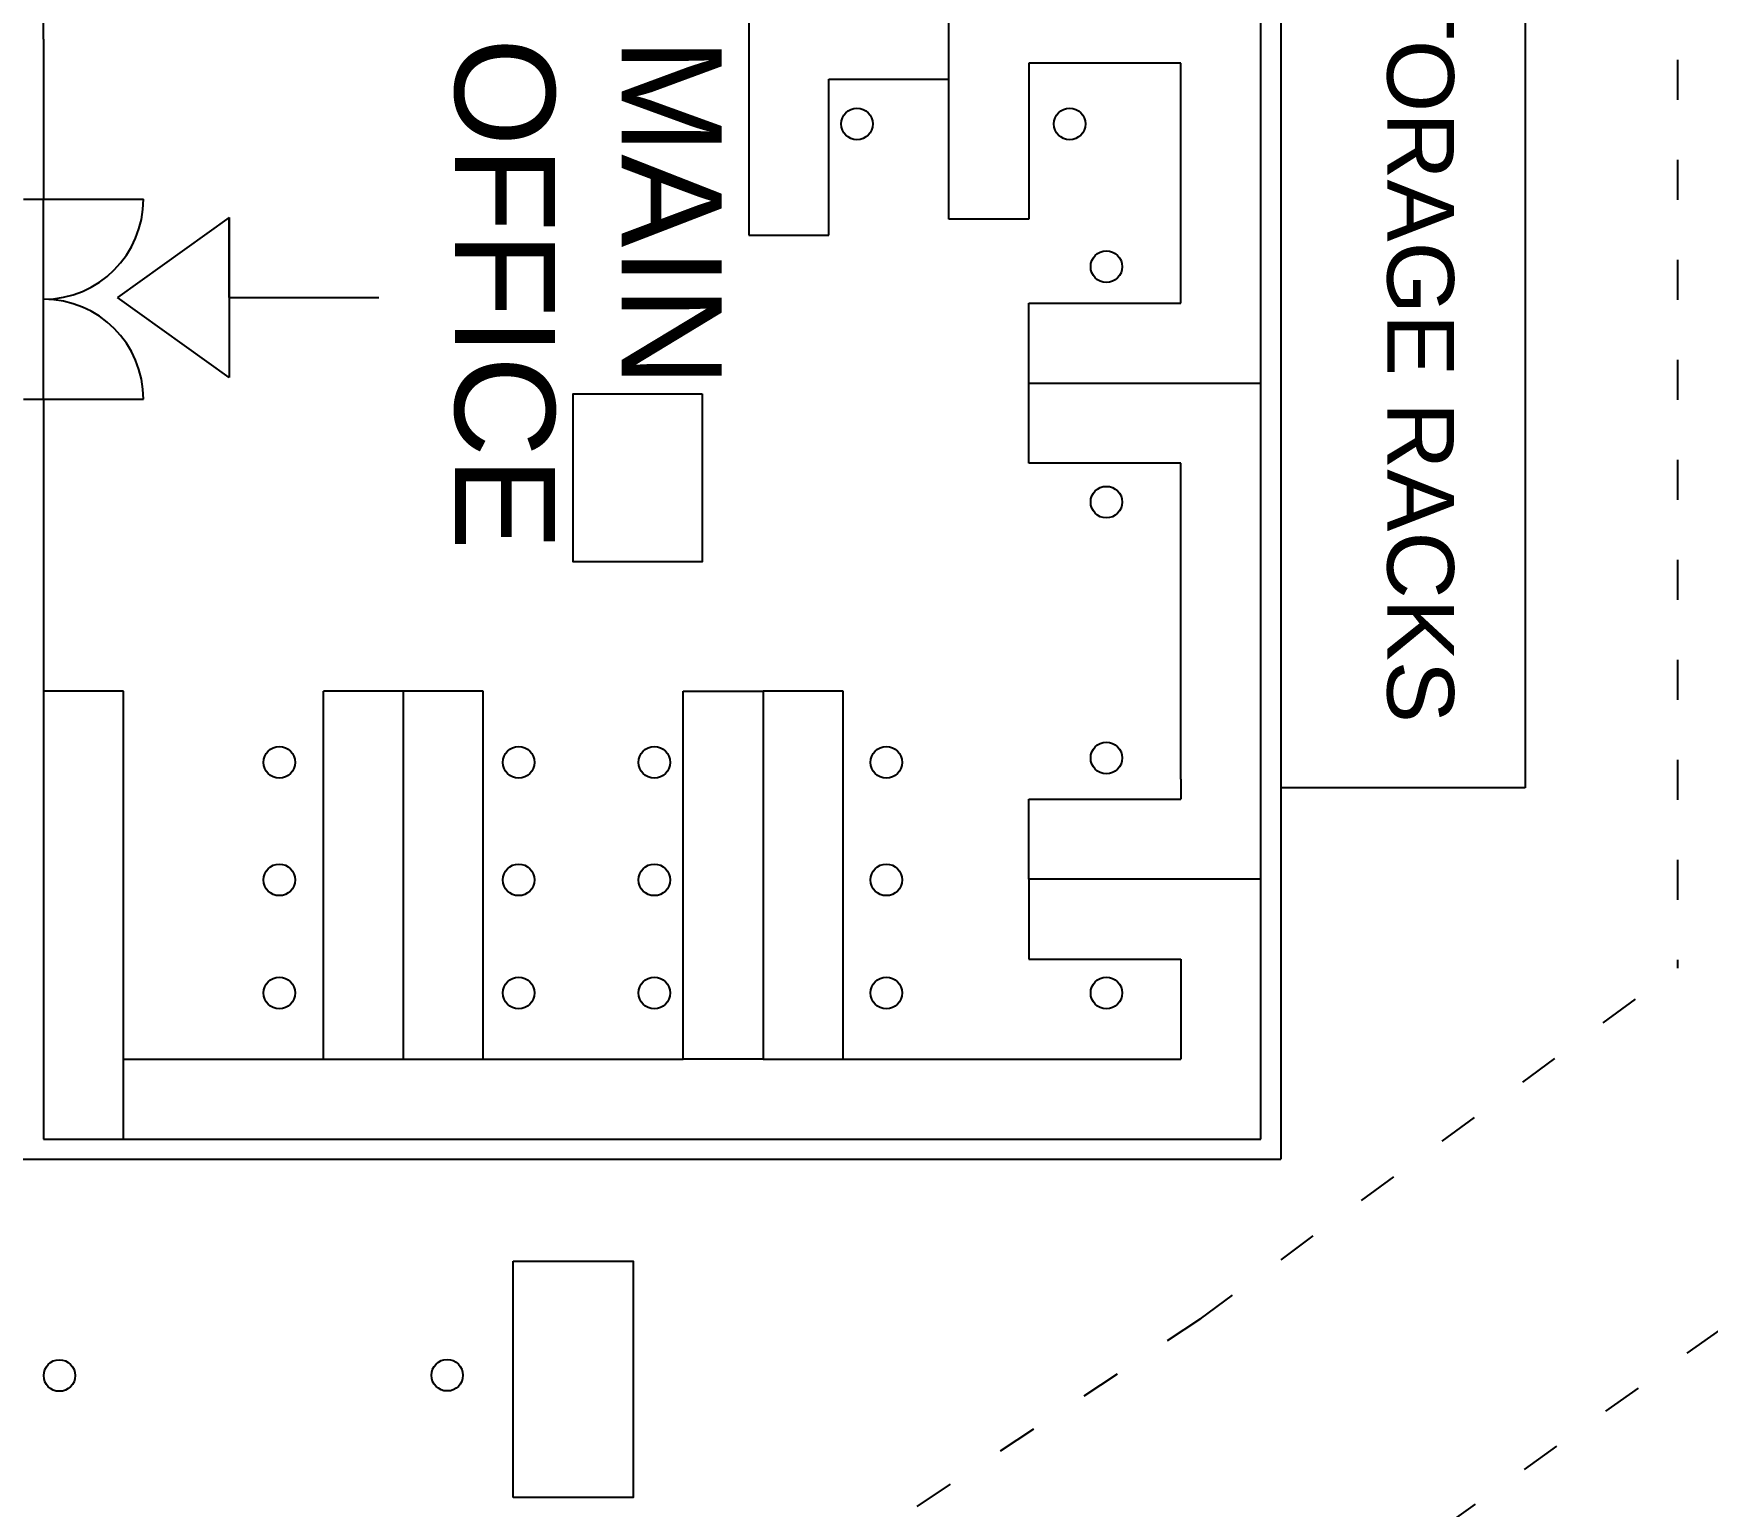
# Model space of a CAD drawing. Header units: inches. Extents: x 8624 to 20537, y 780 to 7738.
# Drawn here: x 9611 to 10114, y 6308 to 6750 of the extents above; entities that cross this region are included whole.
import ezdxf

# ---------------------------------------------------------------- set-up
doc = ezdxf.new("R2010")
doc.units = ezdxf.units.IN
doc.header["$MEASUREMENT"] = 0
doc.linetypes.add('ACAD_ISO03W100', pattern=[30, 12, -18])
doc.styles.get("Standard").update_dxf_attribs({"font": 'arial.ttf'})

msp = doc.modelspace()

# ---------------------------------------------------------------- linework, layer by layer
for p, q in [((9985.53, 6928.46), (9985.53, 6418.46)), ((9979.53, 6418.46), (9979.53, 6916.46)), ((9614.24, 6748.46), (9614.24, 6760.46)), ((9614.24, 6748.46), (9614.24, 6700.46)), ((9608.24, 6700.46), (9614.24, 6700.46)), ((9608.24, 6640.46), (9614.24, 6640.46)), ((9614.24, 6640.46), (9614.24, 6592.46)), ((9614.24, 6592.46), (9614.24, 6418.46)), ((9614.24, 6418.46), (9979.53, 6418.46)), ((9985.53, 6418.46), (9985.53, 6412.46)), ((9526.53, 6412.46), (9985.53, 6412.46))]:
    msp.add_line(p, q)
at = {"color": 114}
for p, q in [((10058.92, 6928.46), (10058.92, 6523.93)), ((10058.92, 6523.93), (9985.53, 6523.93))]:
    msp.add_line(p, q, dxfattribs=at)
at = {"color": 2, "linetype": 'ACAD_ISO03W100'}
for p, q in [((10104.63, 6922.28), (10104.63, 6469.78)), ((9961.45, 6364.6), (10104.63, 6469.78)), ((9936.53, 6232.39), (10214.11, 6430.27)), ((9961.45, 6364.6), (9818.53, 6270.14))]:
    msp.add_line(p, q, dxfattribs=at)
at = {"color": 4}
for p, q in [((9825.93, 6760.46), (9825.93, 6736.46)), ((9885.93, 6694.46), (9885.93, 6760.46)), ((9955.53, 6741.26), (9909.93, 6741.26)), ((9909.93, 6741.26), (9909.93, 6694.46)), ((9955.53, 6669.26), (9955.53, 6741.26)), ((9825.93, 6736.46), (9825.93, 6689.66)), ((9849.93, 6736.46), (9885.93, 6736.46)), ((9849.93, 6689.66), (9849.93, 6736.46)), ((9909.93, 6694.46), (9885.93, 6694.46)), ((9825.93, 6689.66), (9849.93, 6689.66)), ((9909.93, 6645.26), (9909.93, 6669.26)), ((9909.93, 6669.26), (9955.53, 6669.26)), ((9909.93, 6621.26), (9909.93, 6645.26)), ((9909.93, 6645.26), (9979.53, 6645.26)), ((9955.53, 6621.26), (9909.93, 6621.26)), ((9955.53, 6526.46), (9955.53, 6621.26)), ((9638.24, 6552.86), (9614.24, 6552.86)), ((9638.24, 6442.46), (9638.24, 6552.86)), ((9698.24, 6442.46), (9698.24, 6552.86)), ((9722.24, 6552.86), (9698.24, 6552.86)), ((9722.24, 6442.46), (9722.24, 6552.86)), ((9746.24, 6552.86), (9722.24, 6552.86)), ((9746.24, 6442.46), (9746.24, 6552.86)), ((9806.24, 6442.46), (9806.24, 6552.86)), ((9806.24, 6552.86), (9830.24, 6552.86)), ((9830.24, 6552.86), (9830.24, 6442.46)), ((9854.24, 6552.86), (9830.24, 6552.86)), ((9854.24, 6442.46), (9854.24, 6552.86)), ((9955.53, 6526.46), (9955.53, 6520.46)), ((9979.53, 6496.46), (9979.53, 6526.46)), ((9909.93, 6496.46), (9909.93, 6520.46)), ((9909.93, 6520.46), (9955.53, 6520.46)), ((9955.53, 6496.46), (9909.93, 6496.46)), ((9909.93, 6496.46), (9909.93, 6472.46)), ((9979.53, 6496.46), (9955.53, 6496.46)), ((9979.53, 6442.46), (9979.53, 6496.46)), ((9909.93, 6472.46), (9955.53, 6472.46)), ((9955.53, 6472.46), (9955.53, 6442.46)), ((9638.24, 6418.46), (9638.24, 6442.46)), ((9638.24, 6442.46), (9698.24, 6442.46)), ((9698.24, 6442.46), (9722.24, 6442.46)), ((9722.24, 6442.46), (9746.24, 6442.46)), ((9746.24, 6442.46), (9806.24, 6442.46)), ((9830.24, 6442.46), (9806.24, 6442.46)), ((9830.24, 6442.46), (9854.24, 6442.46)), ((9854.24, 6442.46), (9914.24, 6442.46)), ((9914.24, 6442.46), (9955.53, 6442.46))]:
    msp.add_line(p, q, dxfattribs=at)
at = {"color": 1}
for p, q in [((9614.24, 6700.46), (9644.24, 6700.46)), ((9614.24, 6640.46), (9614.24, 6700.46)), ((9669.92, 6694.96), (9636.42, 6670.96)), ((9669.92, 6670.96), (9669.92, 6694.96)), ((9669.92, 6694.96), (9669.92, 6670.96)), ((9669.92, 6646.96), (9636.42, 6670.96)), ((9669.92, 6670.96), (9714.92, 6670.96)), ((9669.92, 6670.96), (9669.92, 6646.96)), ((9614.24, 6640.46), (9644.24, 6640.46))]:
    msp.add_line(p, q, dxfattribs=at)
at = {"color": 61}
for p, q in [((9979.53, 6442.46), (9979.53, 6490.46)), ((9979.53, 6442.46), (9979.53, 6490.46)), ((9614.24, 6418.46), (9638.24, 6418.46)), ((9614.24, 6418.46), (9638.24, 6418.46))]:
    msp.add_line(p, q, dxfattribs=at)
at = {"color": 5}
msp.add_line((9755.18, 6311.04), (9755.18, 6381.87), dxfattribs=at)
at = {"color": 4}
msp.add_lwpolyline([(9811.89, 6642.11), (9811.89, 6591.7), (9773.16, 6591.7), (9773.16, 6642.11)], close=True, dxfattribs=at)
at = {"color": 5}
msp.add_lwpolyline([(9755.18, 6381.87), (9791.22, 6381.87), (9791.22, 6311.04), (9755.18, 6311.04)], dxfattribs=at)
at = {"color": 4}
for centre in [(9858.37, 6723.05), (9922.2, 6723.05), (9933.25, 6680.2), (9933.25, 6609.59), (9685.01, 6531.54), (9756.82, 6531.54), (9797.55, 6531.54), (9867.2, 6531.54), (9933.25, 6532.87), (9685.01, 6496.29), (9756.82, 6496.29), (9797.55, 6496.29), (9867.2, 6496.29), (9685.01, 6462.36), (9756.82, 6462.36), (9797.55, 6462.36), (9867.2, 6462.36), (9933.25, 6462.36)]:
    msp.add_circle(centre, 4.74, dxfattribs=at)
at = {"color": 0}
for centre in [(9619.04, 6347.61), (9735.39, 6347.71)]:
    msp.add_circle(centre, 4.74, dxfattribs=at)
at = {"color": 1}
for centre, start, end in [((9614.24, 6700.46), 270, 0), ((9614.24, 6640.46), 0, 90)]:
    msp.add_arc(centre, 30, start, end, dxfattribs=at)

# ---------------------------------------------------------------- texts
at = {"color": 6, "attachment_point": 1, "rotation": 270}
for s, width, insert, char_height in [('   SHEETS STORAGE RACKS', 516.2626, (10037.52, 6926.8), 20), ('MAIN \\POFFICE', 177.5634, (9817.73, 6748.88), 30)]:
    msp.add_mtext_dynamic_manual_height_columns(s, width=width, gutter_width=1, heights=[0], dxfattribs=dict(at, insert=insert, char_height=char_height))

doc.saveas('drawing.dxf')
